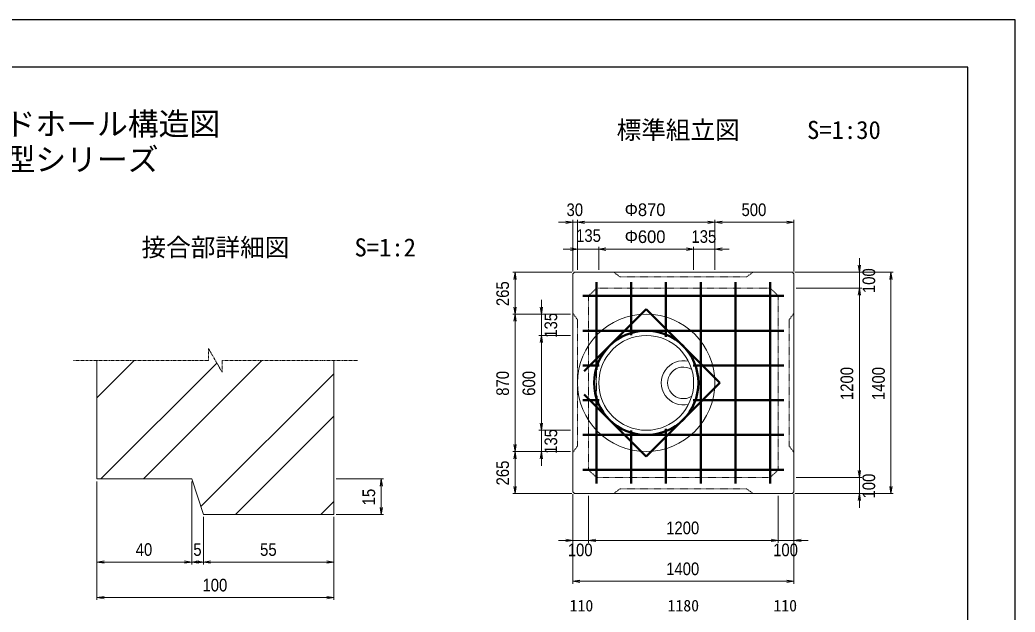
# Model space of a CAD drawing. Units: millimetres, scale not verified. Extents: x -210 to 210, y -148 to 148.
# Drawn here: x 0 to 210, y 23.6 to 148.5 of the extents above; entities that cross this region are included whole.
import ezdxf
from ezdxf.enums import TextEntityAlignment as Align

# ---------------------------------------------------------------- set-up
doc = ezdxf.new("R2010")
doc.units = ezdxf.units.MM
doc.linetypes.add('USER1', pattern=[12.95, 6.35, -3.175, 0.25, -3.175])
doc.linetypes.add('USER2', pattern=[4.7625, 3.175, -1.5875])
doc.layers.add('0-0', color=7, linetype='Continuous')
for name, color, linetype, lineweight in [('0-1_0', 5, 'Continuous', 25), ('0-2_dims', 2, 'Continuous', 13), ('0-3_pen1実線', 4, 'Continuous', 13), ('0-5_pen3実線', 7, 'Continuous', 18), ('0-6_pen4実線', 6, 'Continuous', 25), ('0-7_pen1一点', 4, 'USER1', 13), ('0-8_pen2破線', 3, 'USER2', 13), ('0-9_鉄筋１', 7, 'Continuous', 50), ('0-A_鉄筋２', 7, 'Continuous', 50)]:
    doc.layers.add(name, color=color, linetype=linetype, lineweight=lineweight)
doc.styles.add('ＭＳ ゴシック', font='')
doc.styles.add('ＭＳ Ｐゴシック', font='')
doc.styles.get('ＭＳ ゴシック').set_extended_font_data('MS Gothic')
doc.styles.get('ＭＳ Ｐゴシック').set_extended_font_data('MS PGothic')

# ---------------------------------------------------------------- blocks, each defined once
blk = doc.blocks.new('部分図 1')
at = {"layer": '0-1_0'}
blk.add_lwpolyline([(0, 0), (12600, 0), (12600, 8910), (0, 8910)], close=True, dxfattribs=at)
at = {"layer": '0-2_dims'}
for p, q in [((9800, 7629.66), (9710, 7629.66)), ((9800, 7318), (9800, 7644.66)), ((9830, 7629.66), (9800, 7629.66)), ((9830, 7328), (9830, 7644.66)), ((9830, 7328), (9830, 7644.66)), ((10700, 7629.66), (9830, 7629.66)), ((9830, 7629.66), (9920, 7629.66)), ((10700, 7328), (10700, 7644.66)), ((10700, 7328), (10700, 7644.66)), ((10700, 7629.66), (11200, 7629.66)), ((11200, 7318), (11200, 7644.66)), ((9830, 7459.04), (9740, 7459.04)), ((9830, 7328), (9830, 7474.04)), ((9965, 7459.04), (9830, 7459.04)), ((9965, 7328), (9965, 7474.04)), ((9965, 7328), (9965, 7474.04)), ((9965, 7459.04), (10565, 7459.04)), ((9965, 7459.04), (10055, 7459.04)), ((10565, 7459.04), (10475, 7459.04)), ((10565, 7328), (10565, 7474.04)), ((10565, 7328), (10565, 7474.04)), ((10565, 7459.04), (10700, 7459.04)), ((10700, 7328), (10700, 7474.04)), ((10700, 7459.04), (10790, 7459.04)), ((11614, 7313), (11614, 7403)), ((9795, 7313), (9420, 7313)), ((9435, 7048), (9435, 7313)), ((11205, 7313), (11629, 7313)), ((11205, 7313), (11829, 7313)), ((11614, 7213), (11614, 7313)), ((11814, 5913), (11814, 7313)), ((11215, 7213), (11629, 7213)), ((11215, 7213), (11629, 7213)), ((11614, 7213), (11614, 7123)), ((11614, 7213), (11614, 6013)), ((9601, 7048), (9601, 7138)), ((9785, 7048), (9420, 7048)), ((9785, 7048), (9420, 7048)), ((9435, 6178), (9435, 7048)), ((9785, 7048), (9586, 7048)), ((9601, 6913), (9601, 7048)), ((9785, 6913), (9586, 6913)), ((9785, 6913), (9586, 6913)), ((9601, 6913), (9601, 6823)), ((9601, 6913), (9601, 6313)), ((9601, 6313), (9601, 6403)), ((9785, 6313), (9586, 6313)), ((9785, 6313), (9586, 6313)), ((9601, 6313), (9601, 6178)), ((9785, 6178), (9420, 6178)), ((9785, 6178), (9420, 6178)), ((9435, 6178), (9435, 5913)), ((9785, 6178), (9586, 6178)), ((9601, 6178), (9601, 6088)), ((11614, 6013), (11614, 6103)), ((6787.5, 5989.69), (6787.5, 5464.03)), ((6787.5, 5989.69), (6787.5, 5239.03)), ((7387.5, 5989.69), (7387.5, 5464.03)), ((7387.5, 5989.69), (7387.5, 5464.03)), ((8302.5, 6004.69), (8602.59, 6004.69)), ((8587.59, 6004.69), (8587.59, 5779.69)), ((11215, 6013), (11629, 6013)), ((11215, 6013), (11629, 6013)), ((11614, 6013), (11614, 5913)), ((9795, 5913), (9420, 5913)), ((9800, 5908), (9800, 5601)), ((9800, 5908), (9800, 5342)), ((9900, 5898), (9900, 5601)), ((9900, 5898), (9900, 5601)), ((11100, 5898), (11100, 5601)), ((11100, 5898), (11100, 5601)), ((11200, 5908), (11200, 5601)), ((11200, 5908), (11200, 5342)), ((11205, 5913), (11629, 5913)), ((11205, 5913), (11829, 5913)), ((11614, 5913), (11614, 5823)), ((7462.5, 5764.69), (7462.5, 5464.03)), ((7462.5, 5764.69), (7462.5, 5464.03)), ((8287.5, 5764.69), (8287.5, 5464.03)), ((8287.5, 5764.69), (8287.5, 5239.03)), ((8302.5, 5779.69), (8602.59, 5779.69)), ((9800, 5616), (9710, 5616)), ((9900, 5616), (9800, 5616)), ((9900, 5616), (9990, 5616)), ((9900, 5616), (11100, 5616)), ((11100, 5616), (11010, 5616)), ((11100, 5616), (11200, 5616)), ((11200, 5616), (11290, 5616)), ((7387.5, 5479.03), (6787.5, 5479.03)), ((7462.5, 5479.03), (7387.5, 5479.03)), ((7462.5, 5479.03), (8287.5, 5479.03)), ((9800, 5357), (11200, 5357)), ((8287.5, 5254.03), (6787.5, 5254.03))]:
    blk.add_line(p, q, dxfattribs=at)
for points in [[(9755, 7622.16), (9800, 7629.66), (9755, 7637.16)], [(9875, 7637.16), (9830, 7629.66), (9875, 7622.16)], [(9875, 7637.16), (9830, 7629.66), (9875, 7622.16)], [(10655, 7622.16), (10700, 7629.66), (10655, 7637.16)], [(10745, 7637.16), (10700, 7629.66), (10745, 7622.16)], [(11155, 7622.16), (11200, 7629.66), (11155, 7637.16)], [(9785, 7451.54), (9830, 7459.04), (9785, 7466.54)], [(10010, 7466.54), (9965, 7459.04), (10010, 7451.54)], [(10010, 7466.54), (9965, 7459.04), (10010, 7451.54)], [(10520, 7451.54), (10565, 7459.04), (10520, 7466.54)], [(10520, 7451.54), (10565, 7459.04), (10520, 7466.54)], [(10745, 7466.54), (10700, 7459.04), (10745, 7451.54)], [(9442.5, 7268), (9435, 7313), (9427.5, 7268)], [(11606.5, 7358), (11614, 7313), (11621.5, 7358)], [(11821.5, 7268), (11814, 7313), (11806.5, 7268)], [(11621.5, 7168), (11614, 7213), (11606.5, 7168)], [(11621.5, 7168), (11614, 7213), (11606.5, 7168)], [(9427.5, 7093), (9435, 7048), (9442.5, 7093)], [(9593.5, 7093), (9601, 7048), (9608.5, 7093)], [(9442.5, 7003), (9435, 7048), (9427.5, 7003)], [(9608.5, 6868), (9601, 6913), (9593.5, 6868)], [(9608.5, 6868), (9601, 6913), (9593.5, 6868)], [(9593.5, 6358), (9601, 6313), (9608.5, 6358)], [(9593.5, 6358), (9601, 6313), (9608.5, 6358)], [(9427.5, 6223), (9435, 6178), (9442.5, 6223)], [(9442.5, 6133), (9435, 6178), (9427.5, 6133)], [(9608.5, 6133), (9601, 6178), (9593.5, 6133)], [(11606.5, 6058), (11614, 6013), (11621.5, 6058)], [(11606.5, 6058), (11614, 6013), (11621.5, 6058)], [(8595.09, 5959.69), (8587.59, 6004.69), (8580.09, 5959.69)], [(9427.5, 5958), (9435, 5913), (9442.5, 5958)], [(11806.5, 5958), (11814, 5913), (11821.5, 5958)], [(11621.5, 5868), (11614, 5913), (11606.5, 5868)], [(8580.09, 5824.69), (8587.59, 5779.69), (8595.09, 5824.69)], [(9755, 5608.5), (9800, 5616), (9755, 5623.5)], [(9945, 5623.5), (9900, 5616), (9945, 5608.5)], [(9945, 5623.5), (9900, 5616), (9945, 5608.5)], [(11055, 5608.5), (11100, 5616), (11055, 5623.5)], [(11055, 5608.5), (11100, 5616), (11055, 5623.5)], [(11245, 5623.5), (11200, 5616), (11245, 5608.5)], [(6832.5, 5486.53), (6787.5, 5479.03), (6832.5, 5471.53)], [(7342.5, 5471.53), (7387.5, 5479.03), (7342.5, 5486.53)], [(7432.5, 5486.53), (7387.5, 5479.03), (7432.5, 5471.53)], [(7417.5, 5471.53), (7462.5, 5479.03), (7417.5, 5486.53)], [(7507.5, 5486.53), (7462.5, 5479.03), (7507.5, 5471.53)], [(8242.5, 5471.53), (8287.5, 5479.03), (8242.5, 5486.53)], [(9845, 5364.5), (9800, 5357), (9845, 5349.5)], [(11155, 5349.5), (11200, 5357), (11155, 5364.5)], [(6832.5, 5261.53), (6787.5, 5254.03), (6832.5, 5246.53)], [(8242.5, 5246.53), (8287.5, 5254.03), (8242.5, 5261.53)]]:
    blk.add_lwpolyline(points, dxfattribs=at)
at = {"layer": '0-3_pen1実線'}
for p, q in [((6787.5, 6518.09), (7024.1, 6754.69)), ((7082.33, 6004.69), (7832.33, 6754.69)), ((6812.92, 6004.69), (7546.8, 6738.58)), ((7445.91, 5829.46), (8287.5, 6671.05)), ((7665.55, 5779.69), (8287.5, 6401.65)), ((8204.36, 5779.69), (8287.5, 5862.83))]:
    blk.add_line(p, q, dxfattribs=at)
at = {"layer": '0-5_pen3実線'}
for p, q in [((9810, 7313), (9800, 7303)), ((11190, 7313), (9810, 7313)), ((11190, 7313), (11200, 7303)), ((9800, 7303), (9800, 5923)), ((11200, 5923), (11200, 7303)), ((6787.5, 6754.69), (6787.5, 6004.69)), ((8287.5, 6754.69), (8287.5, 5779.69)), ((7387.5, 6004.69), (6787.5, 6004.69)), ((7462.5, 5779.69), (7387.5, 6004.69)), ((9800, 5923), (9810, 5913)), ((11200, 5923), (11190, 5913)), ((9810, 5913), (11190, 5913)), ((7462.5, 5779.69), (8287.5, 5779.69))]:
    blk.add_line(p, q, dxfattribs=at)
for radius in [435, 300]:
    blk.add_circle((10265, 6613), radius, dxfattribs=at)
for radius, start, end in [(140, 76.66624, 283.33376), (100, 58.18841, 301.81159)]:
    blk.add_arc((10500, 6613), radius, start, end, dxfattribs=at)
at = {"layer": '0-6_pen4実線'}
blk.add_lwpolyline([(300, 300), (12300, 300), (12300, 8610), (300, 8610)], close=True, dxfattribs=at)
at = {"layer": '0-7_pen1一点'}
for p, q in [((7494.2, 6754.69), (7494.2, 6829.69)), ((7580.8, 6679.69), (7494.2, 6829.69)), ((7494.2, 6754.69), (6637.5, 6754.69)), ((8437.5, 6754.69), (7580.8, 6754.69)), ((7580.8, 6754.69), (7580.8, 6679.69))]:
    blk.add_line(p, q, dxfattribs=at)
at = {"layer": '0-8_pen2破線'}
for p, q in [((10100, 7283), (10060, 7313)), ((10900, 7283), (10940, 7313)), ((10100, 7283), (10900, 7283)), ((9900, 7163), (9950, 7213)), ((11050, 7213), (9950, 7213)), ((9950, 7213), (9950, 6013)), ((11050, 7213), (11100, 7163)), ((11050, 7213), (11050, 6013)), ((9900, 7163), (9900, 6063)), ((9900, 7163), (11100, 7163)), ((11100, 6063), (11100, 7163)), ((11170, 7013), (11200, 7053)), ((11170, 6213), (11170, 7013)), ((9830, 6213), (9800, 6173)), ((11170, 6213), (11200, 6173)), ((9950, 6013), (9900, 6063)), ((9900, 6063), (11100, 6063)), ((11100, 6063), (11050, 6013)), ((9950, 6013), (11050, 6013)), ((10100, 5943), (10060, 5913)), ((10100, 5943), (10900, 5943)), ((10900, 5943), (10940, 5913))]:
    blk.add_line(p, q, dxfattribs=at)
blk.add_lwpolyline([(9830, 6213), (9830, 7013), (9800, 7053)], dxfattribs=at)
at = {"layer": '0-9_鉄筋１'}
for p, q in [((9950, 7200), (9950, 6695)), ((10170, 7200), (10170, 6915)), ((10390, 7200), (10390, 6905)), ((10610, 7200), (10610, 6026)), ((10830, 7200), (10830, 6026)), ((11050, 7200), (11050, 6026)), ((9913, 7163), (11087, 7163)), ((9873, 6687.67), (10265.04, 7079.71)), ((10265.04, 7079.71), (10731.71, 6613.04)), ((9913, 6943), (11087, 6943)), ((9913, 6723), (9968, 6723)), ((10562, 6723), (11087, 6723)), ((10265.21, 6146.54), (10731.71, 6613.04)), ((9873, 6538.75), (10265.21, 6146.54)), ((9913, 6503), (9968, 6503)), ((9950, 6531), (9950, 6026)), ((10562, 6503), (11087, 6503)), ((10170, 6311), (10170, 6026)), ((10390, 6321), (10390, 6026)), ((9913, 6283), (11087, 6283)), ((9913, 6063), (11087, 6063))]:
    blk.add_line(p, q, dxfattribs=at)
blk.add_circle((10265, 6613), 330, dxfattribs=at)
at = {"layer": '0-A_鉄筋２'}
for p, q in [((9950, 7200), (9950, 7250)), ((10170, 7200), (10170, 7250)), ((10390, 7200), (10390, 7250)), ((10610, 7200), (10610, 7250)), ((10830, 7200), (10830, 7250)), ((11050, 7200), (11050, 7250)), ((9913, 7163), (9863, 7163)), ((11087, 7163), (11137, 7163)), ((9913, 6943), (9863, 6943)), ((11087, 6943), (11137, 6943)), ((9913, 6723), (9863, 6723)), ((11087, 6723), (11137, 6723)), ((9913, 6503), (9863, 6503)), ((11087, 6503), (11137, 6503)), ((9913, 6283), (9863, 6283)), ((11087, 6283), (11137, 6283)), ((9913, 6063), (9863, 6063)), ((11087, 6063), (11137, 6063)), ((9950, 6026), (9950, 5976)), ((10170, 6026), (10170, 5976)), ((10390, 6026), (10390, 5976)), ((10610, 6026), (10610, 5976)), ((10830, 6026), (10830, 5976)), ((11050, 6026), (11050, 5976))]:
    blk.add_line(p, q, dxfattribs=at)
at = {"layer": '0-2_dims', "color": 7, "style": 'ＭＳ Ｐゴシック', "width": 0.9}
for s, p in [('30', (9760.45, 7644.66)), ('500', (10868.18, 7644.66)), ('135', (9820.95, 7481.11)), ('135', (10550.95, 7475.11)), ('1200', (10390.91, 5631)), ('40', (7032.95, 5494.03)), ('5', (7397.73, 5494.03)), ('55', (7820.45, 5494.03)), ('100', (9768.18, 5491.91)), ('100', (11068.18, 5491.91)), ('1400', (10390.91, 5372)), ('100', (7455.68, 5269.03))]:
    blk.add_text(s, height=79.98, dxfattribs=at).set_placement(p, align=Align.BOTTOM_LEFT)
at = {"layer": '0-2_dims', "color": 7}
for s, height, style, p in [('Φ870', 79.98, 'ＭＳ Ｐゴシック', (10128.64, 7644.66)), ('Φ600', 79.98, 'ＭＳ Ｐゴシック', (10128.64, 7474.04)), ('110', 73.31, 'ＭＳ ゴシック', (9779.85, 5144.5)), ('1180', 73.31, 'ＭＳ ゴシック', (10399.85, 5144.5)), ('110', 73.31, 'ＭＳ ゴシック', (11070, 5144.5))]:
    blk.add_text(s, height=height, dxfattribs=dict(at, style=style)).set_placement(p, align=Align.BOTTOM_LEFT)
at = {"layer": '0-2_dims', "color": 7, "style": 'ＭＳ Ｐゴシック', "width": 0.9}
for s, p in [('100', (11738.09, 7181.18)), ('265', (9420, 7098.68)), ('135', (9725.09, 6898.68)), ('870', (9420, 6531.18)), ('600', (9586, 6531.18)), ('1200', (11599, 6503.91)), ('1400', (11799, 6503.91)), ('135', (9725.09, 6163.68)), ('265', (9420, 5963.68)), ('100', (11738.09, 5881.18)), ('15', (8572.59, 5837.65))]:
    blk.add_text(s, height=79.98, rotation=90, dxfattribs=at).set_placement(p, align=Align.BOTTOM_LEFT)
at = {"layer": '0-5_pen3実線', "style": 'ＭＳ ゴシック'}
for s, height, p in [('\u3000標準組立図\u3000', 114.3, (9921.35, 8122.02)), ('S=1:30', 114.4, (11283, 8122.01)), ('\u3000接合部詳細図\u3000', 114.4, (6913.57, 7378.74)), ('S=1:2', 114.3, (8418.31, 7378.76))]:
    blk.add_text(s, height=height, dxfattribs=at).set_placement(p, align=Align.BOTTOM_LEFT)
at = {"layer": '0-6_pen4実線', "style": 'ＭＳ ゴシック'}
for s, p in [('\u3000ＫＯＥＩハンドホール構造図\u3000', (4837.55, 8137.5)), ('１２００型シリーズ', (5422.51, 7912.5))]:
    blk.add_text(s, height=143, dxfattribs=at).set_placement(p, align=Align.BOTTOM_LEFT)

msp = doc.modelspace()

# ---------------------------------------------------------------- block references
at = {"layer": '0-0', "xscale": 0.03333333, "yscale": 0.03333333}
msp.add_blockref('部分図 1', (-210, -148.5), dxfattribs=at)

doc.saveas('drawing.dxf')
